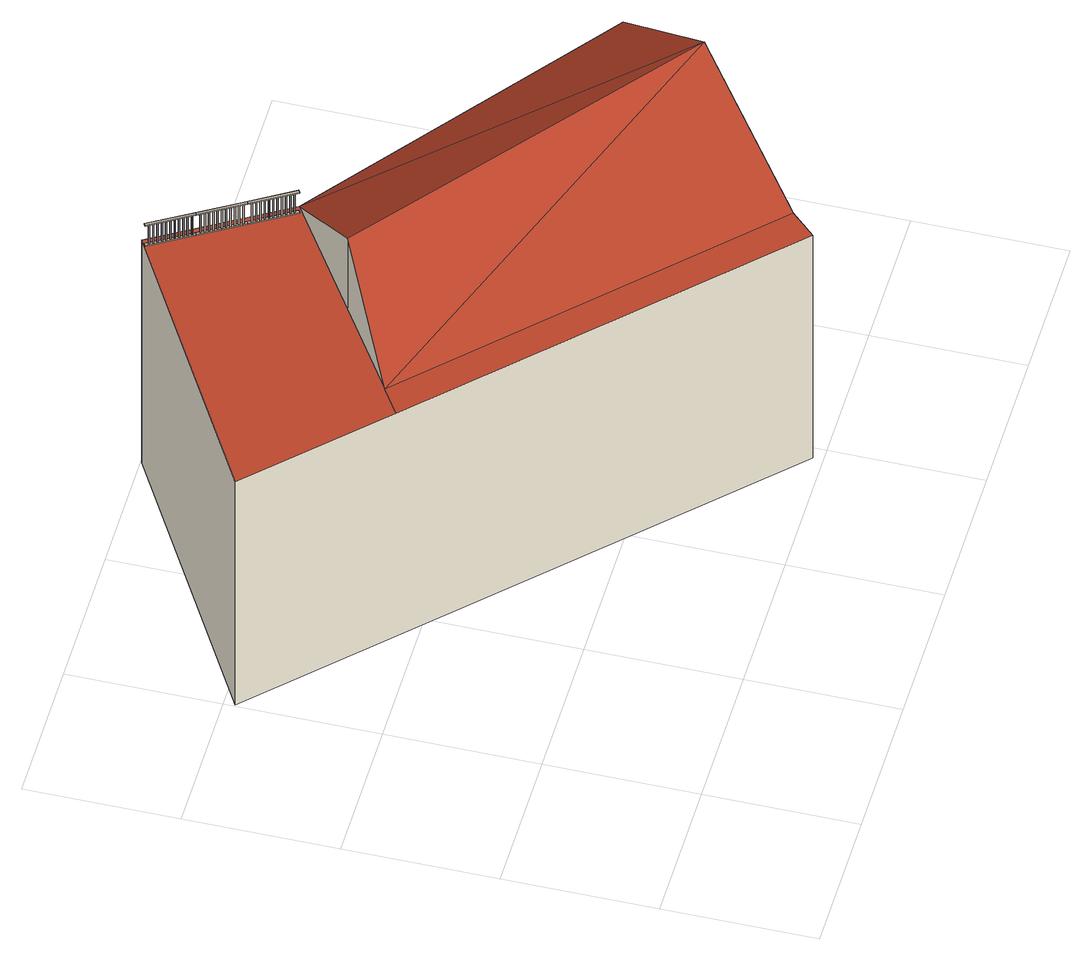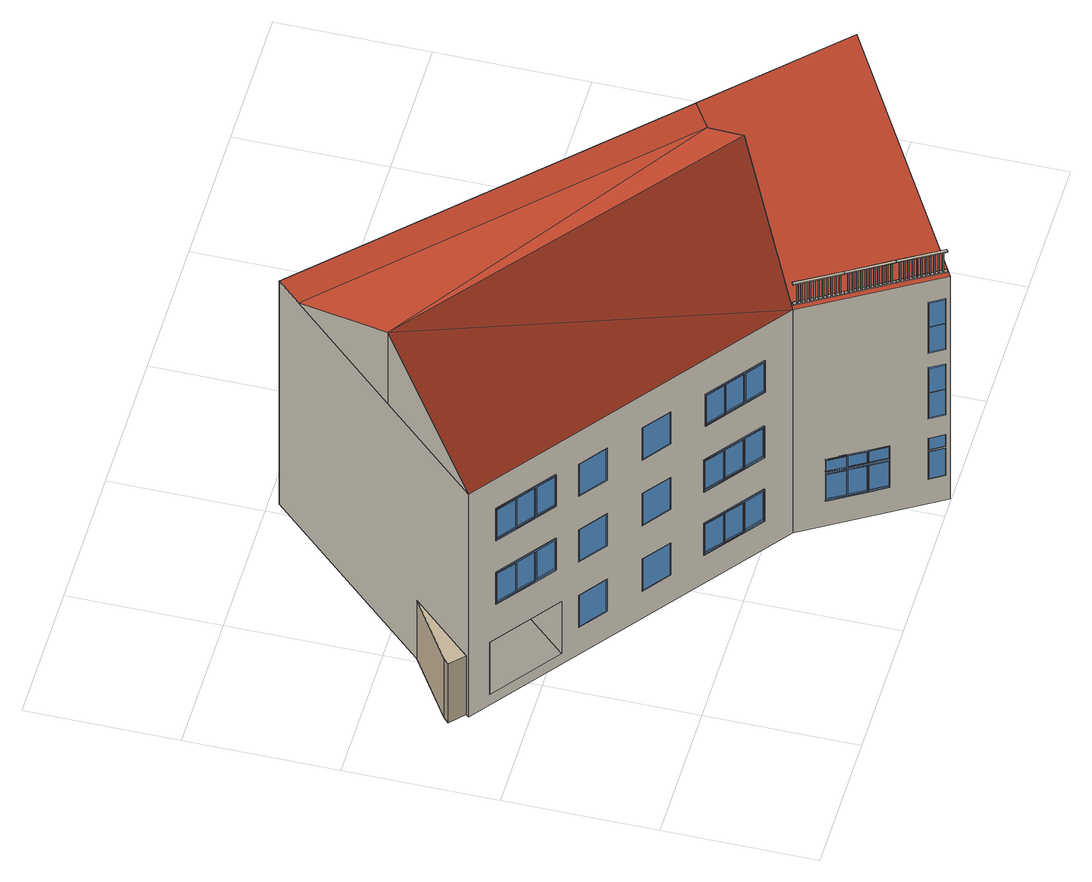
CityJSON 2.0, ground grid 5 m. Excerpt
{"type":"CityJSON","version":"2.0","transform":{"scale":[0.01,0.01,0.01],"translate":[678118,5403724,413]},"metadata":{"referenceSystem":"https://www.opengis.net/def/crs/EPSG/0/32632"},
"CityObjects":{
"building1":{"type":"Building","attributes":{"measuredHeight":12.81},"children":["building1-1","building1-2","building1-3","building1-4"],"geometry":[{"type":"MultiSurface","lod":"3","boundaries":[[[0,1,2]],[[1,0,3]],[[4,1,3]],[[1,4,5]],[[6,5,4,7]],[[8,7,4,9,0,10]],[[1,5,11]],[[3,0,9]],[[4,3,9]],[[12,13,6,7,8]],[[14,12,8,10]],[[15,16,17,18]],[[2,1,11]],[[13,19,2,11,5,6]],[[19,20,0,2],[21,22,16,15],[23,24,25,26],[27,28,29,30],[31,32,33,34],[35,36,37,38],[39,40,41,42],[43,44,45,46],[47,48,49,50],[51,52,53,54],[55,56,57,58],[59,60,61,62],[63,64,65,66]],[[21,67,68,22]],[[20,14,10,0],[69,70,71,72],[73,74,75,76],[77,78,79,80],[81,82,83,84],[85,86,87,88],[89,90,91,92]],[[93,94,95,96]],[[28,27,30,29],[94,93,96,95]],[[97,98,99,100]],[[43,46,45,44],[98,97,100,99]],[[101,102,103,104]],[[41,40,39,42],[102,101,104,103]],[[105,106,107,108]],[[24,23,26,25],[106,105,108,107]],[[109,110,111,112]],[[33,32,31,34],[110,109,112,111]],[[113,114,115,116]],[[38,37,36,35],[114,113,116,115]],[[117,118,119,120]],[[121,122,123,124],[125,126,127,128]],[[129,130,131,132]],[[133,134,135,60]],[[136,124,123,137]],[[138,132,131,139]],[[133,59,140,134]],[[140,59,141,142,62,143,144,145]],[[146,147,148,149]],[[149,148,150,151,152,153]],[[154,155,156,157]],[[158,154,157,153]],[[152,153,157,156]],[[159,155,154,158]],[[160,161,162,163],[155,156,157,154]],[[142,164,165,141]],[[149,153,158,159,152,151,166,146]],[[167,160,163,164]],[[168,161,160,167]],[[164,163,162,165]],[[151,150,169,166]],[[159,152,156,155]],[[165,162,161,168]],[[145,144,147,169]],[[169,147,146,166]],[[170,171,172,173]],[[174,175,176,177]],[[178,138,139,179]],[[180,181,182,183]],[[135,134,140,145,169,150,148,147,144,143,184],[185,118,176,175,172,171,117,186]],[[187,122,121,188]],[[171,176,118,117]],[[126,127,128,125]],[[173,174,177,170],[189,190,191,192]],[[184,61,60,135]],[[60,133,59,141,165,168,167,164,142,62,61],[137,187,188,183,193,194,180,136]],[[125,190,189,128]],[[195,132,129,178,138,196,120,119]],[[176,171,170,177]],[[194,197,181,180]],[[137,123,122,187]],[[196,186,117,120]],[[190,125,126,191]],[[183,182,198,193]],[[193,198,197,194]],[[188,121,124,136]],[[136,180,183,188]],[[119,118,185,195]],[[173,172,175,174]],[[197,198,182,181],[179,139,131,130]],[[128,189,192,127]],[[130,179,139,131]],[[184,143,62,61]],[[178,179,130,129]],[[195,185,186,196,138,132]],[[191,126,127,192]],[[199,200,201,202]],[[203,204,205,206],[207,208,209,210]],[[211,212,213,214]],[[215,216,217,48]],[[218,206,205,219]],[[220,214,213,221]],[[215,47,222,216]],[[222,47,223,224,50,225,226,227]],[[228,229,230,231]],[[231,230,232,233,234,235]],[[236,237,238,239]],[[240,236,239,235]],[[234,235,239,238]],[[241,237,236,240]],[[242,243,244,245],[237,238,239,236]],[[224,246,247,223]],[[231,235,240,241,234,233,248,228]],[[249,242,245,246]],[[250,243,242,249]],[[246,245,244,247]],[[233,232,251,248]],[[241,234,238,237]],[[247,244,243,250]],[[227,226,229,251]],[[251,229,228,248]],[[252,253,254,255]],[[256,257,258,259]],[[260,220,221,261]],[[262,263,264,265]],[[217,216,222,227,251,232,230,229,226,225,266],[267,200,258,257,254,253,199,268]],[[269,204,203,270]],[[253,258,200,199]],[[208,209,210,207]],[[255,256,259,252],[271,272,273,274]],[[266,49,48,217]],[[48,215,47,223,247,250,249,246,224,50,49],[219,269,270,265,275,276,262,218]],[[207,272,271,210]],[[277,214,211,260,220,278,202,201]],[[258,253,252,259]],[[276,279,263,262]],[[219,205,204,269]],[[278,268,199,202]],[[272,207,208,273]],[[265,264,280,275]],[[275,280,279,276]],[[270,203,206,218]],[[218,262,265,270]],[[201,200,267,277]],[[255,254,257,256]],[[279,280,264,263],[261,221,213,212]],[[210,271,274,209]],[[212,261,221,213]],[[266,225,50,49]],[[260,261,212,211]],[[277,267,268,278,220,214]],[[273,208,209,274]],[[281,282,283,284]],[[285,286,287,288],[289,290,291,292]],[[293,294,295,296]],[[297,298,299,70]],[[300,288,287,301]],[[302,296,295,303]],[[297,69,304,298]],[[304,69,305,306,72,307,308,309]],[[310,311,312,313]],[[313,312,314,315,316,317]],[[318,319,320,321]],[[322,318,321,317]],[[316,317,321,320]],[[323,319,318,322]],[[324,325,326,327],[319,320,321,318]],[[306,328,329,305]],[[313,317,322,323,316,315,330,310]],[[331,324,327,328]],[[332,325,324,331]],[[328,327,326,329]],[[315,314,333,330]],[[323,316,320,319]],[[329,326,325,332]],[[309,308,311,333]],[[333,311,310,330]],[[334,335,336,337]],[[338,339,340,341]],[[342,302,303,343]],[[344,345,346,347]],[[299,298,304,309,333,314,312,311,308,307,348],[349,282,340,339,336,335,281,350]],[[351,286,285,352]],[[335,340,282,281]],[[290,291,292,289]],[[337,338,341,334],[353,354,355,356]],[[348,71,70,299]],[[70,297,69,305,329,332,331,328,306,72,71],[301,351,352,347,357,358,344,300]],[[289,354,353,292]],[[359,296,293,342,302,360,284,283]],[[340,335,334,341]],[[358,361,345,344]],[[301,287,286,351]],[[360,350,281,284]],[[354,289,290,355]],[[347,346,362,357]],[[357,362,361,358]],[[352,285,288,300]],[[300,344,347,352]],[[283,282,349,359]],[[337,336,339,338]],[[361,362,346,345],[343,303,295,294]],[[292,353,356,291]],[[294,343,303,295]],[[348,307,72,71]],[[342,343,294,293]],[[359,349,350,360,302,296]],[[355,290,291,356]],[[363,364,365,366]],[[78,77,80,79],[364,363,366,365]],[[367,368,369,370]],[[87,86,85,88],[369,368,367,370],[371,372,373,374]],[[374,373,372,371]],[[375,376,377,378]],[[379,380,381,382],[383,384,385,386]],[[387,388,389,390]],[[391,392,393,75]],[[394,382,381,395]],[[396,390,389,397]],[[391,74,398,392]],[[398,74,399,400,73,401,402,403]],[[404,405,406,407]],[[407,406,408,409,410,411]],[[412,413,414,415]],[[416,412,415,411]],[[410,411,415,414]],[[417,413,412,416]],[[418,419,420,421],[413,414,415,412]],[[400,422,423,399]],[[407,411,416,417,410,409,424,404]],[[425,418,421,422]],[[426,419,418,425]],[[422,421,420,423]],[[409,408,427,424]],[[417,410,414,413]],[[423,420,419,426]],[[403,402,405,427]],[[427,405,404,424]],[[428,429,430,431]],[[432,433,434,435]],[[436,396,397,437]],[[438,439,440,441]],[[393,392,398,403,427,408,406,405,402,401,442],[443,376,434,433,430,429,375,444]],[[445,380,379,446]],[[429,434,376,375]],[[384,385,386,383]],[[431,432,435,428],[447,448,449,450]],[[442,76,75,393]],[[75,391,74,399,423,426,425,422,400,73,76],[395,445,446,441,451,452,438,394]],[[383,448,447,386]],[[453,390,387,436,396,454,378,377]],[[434,429,428,435]],[[452,455,439,438]],[[395,381,380,445]],[[454,444,375,378]],[[448,383,384,449]],[[441,440,456,451]],[[451,456,455,452]],[[446,379,382,394]],[[394,438,441,446]],[[377,376,443,453]],[[431,430,433,432]],[[455,456,440,439],[437,397,389,388]],[[386,447,450,385]],[[388,437,397,389]],[[442,401,73,76]],[[436,437,388,387]],[[453,443,444,454,396,390]],[[449,384,385,450]],[[457,458,459,460]],[[91,90,89,92],[459,458,457,460],[461,462,463,464]],[[464,463,462,461]],[[465,466,467,468]],[[469,470,471,472],[473,474,475,476]],[[477,478,479,480]],[[481,482,483,54]],[[484,472,471,485]],[[486,480,479,487]],[[481,53,488,482]],[[488,53,489,490,52,491,492,493]],[[494,495,496,497]],[[497,496,498,499,500,501]],[[502,503,504,505]],[[506,502,505,501]],[[500,501,505,504]],[[507,503,502,506]],[[508,509,510,511],[503,504,505,502]],[[490,512,513,489]],[[497,501,506,507,500,499,514,494]],[[515,508,511,512]],[[516,509,508,515]],[[512,511,510,513]],[[499,498,517,514]],[[507,500,504,503]],[[513,510,509,516]],[[493,492,495,517]],[[517,495,494,514]],[[518,519,520,521]],[[522,523,524,525]],[[526,486,487,527]],[[528,529,530,531]],[[483,482,488,493,517,498,496,495,492,491,532],[533,466,524,523,520,519,465,534]],[[535,470,469,536]],[[519,524,466,465]],[[474,475,476,473]],[[521,522,525,518],[537,538,539,540]],[[532,51,54,483]],[[54,481,53,489,513,516,515,512,490,52,51],[485,535,536,531,541,542,528,484]],[[473,538,537,476]],[[543,480,477,526,486,544,468,467]],[[524,519,518,525]],[[542,545,529,528]],[[485,471,470,535]],[[544,534,465,468]],[[538,473,474,539]],[[531,530,546,541]],[[541,546,545,542]],[[536,469,472,484]],[[484,528,531,536]],[[467,466,533,543]],[[521,520,523,522]],[[545,546,530,529],[527,487,479,478]],[[476,537,540,475]],[[478,527,487,479]],[[532,491,52,51]],[[526,527,478,477]],[[543,533,534,544,486,480]],[[539,474,475,540]],[[547,548,549,550]],[[551,552,553,554],[555,556,557,558]],[[559,560,561,562]],[[563,564,565,64]],[[566,554,553,567]],[[568,562,561,569]],[[563,63,570,564]],[[570,63,571,572,66,573,574,575]],[[576,577,578,579]],[[579,578,580,581,582,583]],[[584,585,586,587]],[[588,584,587,583]],[[582,583,587,586]],[[589,585,584,588]],[[590,591,592,593],[585,586,587,584]],[[572,594,595,571]],[[579,583,588,589,582,581,596,576]],[[597,590,593,594]],[[598,591,590,597]],[[594,593,592,595]],[[581,580,599,596]],[[589,582,586,585]],[[595,592,591,598]],[[575,574,577,599]],[[599,577,576,596]],[[600,601,602,603]],[[604,605,606,607]],[[608,568,569,609]],[[610,611,612,613]],[[565,564,570,575,599,580,578,577,574,573,614],[615,548,606,605,602,601,547,616]],[[617,552,551,618]],[[601,606,548,547]],[[556,557,558,555]],[[603,604,607,600],[619,620,621,622]],[[614,65,64,565]],[[64,563,63,571,595,598,597,594,572,66,65],[567,617,618,613,623,624,610,566]],[[555,620,619,558]],[[625,562,559,608,568,626,550,549]],[[606,601,600,607]],[[624,627,611,610]],[[567,553,552,617]],[[626,616,547,550]],[[620,555,556,621]],[[613,612,628,623]],[[623,628,627,624]],[[618,551,554,566]],[[566,610,613,618]],[[549,548,615,625]],[[603,602,605,604]],[[627,628,612,611],[609,569,561,560]],[[558,619,622,557]],[[560,609,569,561]],[[614,573,66,65]],[[608,609,560,559]],[[625,615,616,626,568,562]],[[621,556,557,622]],[[629,630,631,632]],[[633,634,635,636],[637,638,639,640]],[[641,642,643,644]],[[645,646,647,56]],[[648,636,635,649]],[[650,644,643,651]],[[645,55,652,646]],[[652,55,653,654,58,655,656,657]],[[658,659,660,661]],[[661,660,662,663,664,665]],[[666,667,668,669]],[[670,666,669,665]],[[664,665,669,668]],[[671,667,666,670]],[[672,673,674,675],[667,668,669,666]],[[654,676,677,653]],[[661,665,670,671,664,663,678,658]],[[679,672,675,676]],[[680,673,672,679]],[[676,675,674,677]],[[663,662,681,678]],[[671,664,668,667]],[[677,674,673,680]],[[657,656,659,681]],[[681,659,658,678]],[[682,683,684,685]],[[686,687,688,689]],[[690,650,651,691]],[[692,693,694,695]],[[647,646,652,657,681,662,660,659,656,655,696],[697,630,688,687,684,683,629,698]],[[699,634,633,700]],[[683,688,630,629]],[[638,639,640,637]],[[685,686,689,682],[701,702,703,704]],[[696,57,56,647]],[[56,645,55,653,677,680,679,676,654,58,57],[649,699,700,695,705,706,692,648]],[[637,702,701,640]],[[707,644,641,690,650,708,632,631]],[[688,683,682,689]],[[706,709,693,692]],[[649,635,634,699]],[[708,698,629,632]],[[702,637,638,703]],[[695,694,710,705]],[[705,710,709,706]],[[700,633,636,648]],[[648,692,695,700]],[[631,630,697,707]],[[685,684,687,686]],[[709,710,694,693],[691,651,643,642]],[[640,701,704,639]],[[642,691,651,643]],[[696,655,58,57]],[[690,691,642,641]],[[707,697,698,708,650,644]],[[703,638,639,704]],[[711,712,713,714]],[[82,81,84,83],[712,711,714,713]],[[14,20,19,13,12]],[[17,68,67,18]],[[18,67,21,15]],[[16,22,68,17]]],"semantics":{"surfaces":[{"type":"RoofSurface","klumMaterialClass":"Ceramic","klumMaterialIndex":"D105","materialUncertainty":0.5},{"type":"RoofSurface","materialUncertainty":1},{"type":"WallSurface","klumMaterialClass":"Plaster","klumMaterialIndex":"I101","materialUncertainty":0.3},{"type":"WallSurface"},{"type":"Window","@cityeditor:layer":"Unclassified.LoD3","frameMaterialClass":"Plastic","paneMaterialClass":"Glass","frameMaterialUncertainty":0.3},{"type":"Window","@cityeditor:layer":"WallSurface.LoD3","frameMaterialClass":"Plastic","paneMaterialClass":"Glass","frameMaterialUncertainty":0.3},{"type":"GroundSurface"},{"type":"WaterClosureSurface","materialUncertainty":1},{"type":"OuterCeilingSurface"},{"type":"OuterFloorSurface","klumMaterialClass":"Concrete","klumMaterialIndex":"E304","materialUncertainty":0.3}],"values":[0,0,0,0,0,1,2,3,3,3,3,2,2,2,2,2,2,4,4,4,4,4,4,4,4,4,4,4,4,5,5,5,5,5,5,5,5,5,5,5,5,5,5,5,5,5,5,5,5,5,5,5,5,5,5,5,5,5,5,5,5,5,5,5,5,5,5,5,5,5,5,5,5,5,5,5,5,5,5,5,5,5,5,5,5,5,5,5,5,5,5,5,5,5,5,5,5,5,5,5,5,5,5,5,5,5,5,5,5,5,5,5,5,5,5,5,5,5,5,5,5,5,5,5,5,5,5,5,5,5,5,5,5,5,5,5,5,5,5,5,5,5,5,5,5,5,5,5,5,5,5,5,5,5,5,5,5,5,5,5,5,5,5,5,5,5,5,5,5,5,5,5,5,5,5,5,5,5,5,5,5,5,5,5,5,5,5,5,5,5,5,5,5,5,5,5,5,4,4,4,4,4,5,5,5,5,5,5,5,5,5,5,5,5,5,5,5,5,5,5,5,5,5,5,5,5,5,5,5,5,5,5,5,5,5,5,5,5,5,5,5,5,5,5,5,5,5,5,5,5,5,5,5,5,5,5,5,5,4,4,4,5,5,5,5,5,5,5,5,5,5,5,5,5,5,5,5,5,5,5,5,5,5,5,5,5,5,5,5,5,5,5,5,5,5,5,5,5,5,5,5,5,5,5,5,5,5,5,5,5,5,5,5,5,5,5,5,5,5,5,5,5,5,5,5,5,5,5,5,5,5,5,5,5,5,5,5,5,5,5,5,5,5,5,5,5,5,5,5,5,5,5,5,5,5,5,5,5,5,5,5,5,5,5,5,5,5,5,5,5,5,5,5,5,5,5,5,5,5,5,5,5,5,5,5,5,5,5,5,5,5,5,5,5,5,5,5,5,5,5,5,5,5,5,5,5,5,5,5,5,5,5,5,5,5,5,5,5,5,5,5,5,5,5,5,5,5,5,5,4,4,6,7,8,9]}}]},
"building1-1":{"type":"BuildingInstallation","attributes":{"@cityeditor:layer":"Unclassified.LoD3","materialClass":"Metal","materialName":"Steel","materialUncertainty":0.5,"relationToConstruction":"outside"},"parents":["building1"],"geometry":[{"type":"MultiSurface","lod":"3","boundaries":[[[715,716,717,718]],[[715,716,719,720]],[[716,719,721,717]],[[722,723,724,725]],[[720,715,718,726]],[[717,718,726,721]],[[727,728,729,730]],[[731,732,733,734]],[[735,736,737,738]],[[736,731,734,737]],[[734,733,738,737],[739,740,741,742],[743,744,745,746],[747,748,749,750],[751,752,753,754],[755,756,757,758],[759,760,761,762],[763,764,765,766],[767,768,769,770],[771,772,773,774],[775,776,728,727],[716,715,720,719]],[[777,778,779,780]],[[744,743,777,778]],[[732,735,738,733]],[[732,731,736,735]],[[744,743,746,745]],[[741,740,781,782]],[[748,747,783,784]],[[740,739,785,781]],[[786,787,788,789]],[[789,788,790,791]],[[740,739,742,741]],[[748,747,750,749]],[[743,746,780,777]],[[750,749,792,793]],[[787,786,794,795],[781,785,796,782],[778,777,780,779],[784,783,793,792],[797,798,799,800],[801,802,803,804],[805,806,807,808],[809,810,811,812],[813,814,815,816],[723,722,725,724],[817,818,730,729],[718,717,721,726]],[[747,750,793,783]],[[752,751,754,753]],[[795,794,791,790]],[[752,751,798,797]],[[742,741,782,796]],[[785,781,782,796]],[[787,795,790,788]],[[751,754,799,798]],[[771,774,725,722]],[[746,745,779,780]],[[739,742,796,785]],[[745,744,778,779]],[[766,765,812,811]],[[783,784,792,793]],[[794,786,789,791]],[[749,748,784,792]],[[760,759,806,805]],[[755,758,803,802]],[[759,762,807,806]],[[757,756,801,804]],[[765,764,809,812]],[[764,763,766,765]],[[767,770,815,814]],[[774,773,724,725]],[[756,755,758,757]],[[806,805,808,807]],[[753,752,797,800]],[[776,775,818,817]],[[758,757,804,803]],[[772,771,722,723]],[[761,760,805,808]],[[769,768,813,816]],[[773,772,723,724]],[[775,727,730,818]],[[719,720,726,721]],[[754,753,800,799]],[[768,767,770,769]],[[764,763,810,809]],[[818,817,729,730]],[[728,776,817,729]],[[756,755,802,801]],[[770,769,816,815]],[[763,766,811,810]],[[762,761,808,807]],[[798,797,800,799]],[[776,775,727,728]],[[810,809,812,811]],[[814,813,816,815]],[[760,759,762,761]],[[772,771,774,773]],[[802,801,804,803]],[[768,767,814,813]]]}]},
"building1-2":{"type":"BuildingInstallation","attributes":{"klumMaterialClass":"Plaster","klumMaterialIndex":"I101","materialUncertainty":0.3,"relationToConstruction":"outside"},"parents":["building1"],"geometry":[{"type":"MultiSurface","lod":"3","boundaries":[[[819,820,821,822]],[[823,824,825,826]],[[826,820,819,823]],[[821,820,826,825]],[[819,822,827,828,824,823]],[[821,827,822]],[[825,824,828,821]],[[828,827,821]]]}]},
"building1-3":{"type":"BuildingInstallation","attributes":{"@cityeditor:layer":"Unclassified.LoD3","materialClass":"Metal","materialName":"Steel","materialUncertainty":0.5,"relationToConstruction":"outside"},"parents":["building1"],"geometry":[{"type":"MultiSurface","lod":"3","boundaries":[[[829,830,831,832]],[[829,830,833,834]],[[830,833,835,831]],[[836,837,838,839]],[[834,829,832,840]],[[831,832,840,835]],[[841,842,843,844]],[[732,845,846,733]],[[847,735,738,848]],[[735,732,733,738]],[[733,846,848,738],[849,850,851,852],[853,854,855,856],[857,858,859,860],[861,862,863,864],[865,866,867,868],[869,870,871,872],[873,874,875,876],[877,878,879,880],[881,882,883,884],[885,886,842,841],[830,829,834,833]],[[887,888,889,890]],[[854,853,887,888]],[[845,847,848,846]],[[845,732,735,847]],[[854,853,856,855]],[[851,850,891,892]],[[858,857,893,894]],[[850,849,895,891]],[[787,896,897,788]],[[788,897,898,790]],[[850,849,852,851]],[[858,857,860,859]],[[853,856,890,887]],[[860,859,899,900]],[[896,787,795,901],[891,895,902,892],[888,887,890,889],[894,893,900,899],[903,904,905,906],[907,908,909,910],[911,912,913,914],[915,916,917,918],[919,920,921,922],[837,836,839,838],[923,924,844,843],[832,831,835,840]],[[857,860,900,893]],[[862,861,864,863]],[[901,795,790,898]],[[862,861,904,903]],[[852,851,892,902]],[[895,891,892,902]],[[896,901,898,897]],[[861,864,905,904]],[[881,884,839,836]],[[856,855,889,890]],[[849,852,902,895]],[[855,854,888,889]],[[876,875,918,917]],[[893,894,899,900]],[[795,787,788,790]],[[859,858,894,899]],[[870,869,912,911]],[[865,868,909,908]],[[869,872,913,912]],[[867,866,907,910]],[[875,874,915,918]],[[874,873,876,875]],[[877,880,921,920]],[[884,883,838,839]],[[866,865,868,867]],[[912,911,914,913]],[[863,862,903,906]],[[886,885,924,923]],[[868,867,910,909]],[[882,881,836,837]],[[871,870,911,914]],[[879,878,919,922]],[[883,882,837,838]],[[885,841,844,924]],[[833,834,840,835]],[[864,863,906,905]],[[878,877,880,879]],[[874,873,916,915]],[[924,923,843,844]],[[842,886,923,843]],[[866,865,908,907]],[[880,879,922,921]],[[873,876,917,916]],[[872,871,914,913]],[[904,903,906,905]],[[886,885,841,842]],[[916,915,918,917]],[[920,919,922,921]],[[870,869,872,871]],[[882,881,884,883]],[[908,907,910,909]],[[878,877,920,919]]]}]},
"building1-4":{"type":"BuildingInstallation","attributes":{"@cityeditor:layer":"Unclassified.LoD3","materialClass":"Metal","materialName":"Steel","materialUncertainty":0.5,"relationToConstruction":"outside"},"parents":["building1"],"geometry":[{"type":"MultiSurface","lod":"3","boundaries":[[[925,926,927,928]],[[925,926,929,930]],[[926,929,931,927]],[[932,933,934,935]],[[930,925,928,936]],[[927,928,936,931]],[[937,938,939,940]],[[941,731,734,942]],[[736,943,944,737]],[[943,941,942,944]],[[942,734,737,944],[945,946,947,948],[949,950,951,952],[953,954,955,956],[957,958,959,960],[961,962,963,964],[965,966,967,968],[969,970,971,972],[973,974,975,976],[977,978,979,980],[981,982,938,937],[926,925,930,929]],[[983,984,985,986]],[[950,949,983,984]],[[731,736,737,734]],[[731,941,943,736]],[[950,949,952,951]],[[947,946,987,988]],[[954,953,989,990]],[[946,945,991,987]],[[992,786,789,993]],[[993,789,791,994]],[[946,945,948,947]],[[954,953,956,955]],[[949,952,986,983]],[[956,955,995,996]],[[786,992,997,794],[987,991,998,988],[984,983,986,985],[990,989,996,995],[999,1000,1001,1002],[1003,1004,1005,1006],[1007,1008,1009,1010],[1011,1012,1013,1014],[1015,1016,1017,1018],[933,932,935,934],[1019,1020,940,939],[928,927,931,936]],[[953,956,996,989]],[[958,957,960,959]],[[794,997,994,791]],[[958,957,1000,999]],[[948,947,988,998]],[[991,987,988,998]],[[786,794,791,789]],[[957,960,1001,1000]],[[977,980,935,932]],[[952,951,985,986]],[[945,948,998,991]],[[951,950,984,985]],[[972,971,1014,1013]],[[989,990,995,996]],[[997,992,993,994]],[[955,954,990,995]],[[966,965,1008,1007]],[[961,964,1005,1004]],[[965,968,1009,1008]],[[963,962,1003,1006]],[[971,970,1011,1014]],[[970,969,972,971]],[[973,976,1017,1016]],[[980,979,934,935]],[[962,961,964,963]],[[1008,1007,1010,1009]],[[959,958,999,1002]],[[982,981,1020,1019]],[[964,963,1006,1005]],[[978,977,932,933]],[[967,966,1007,1010]],[[975,974,1015,1018]],[[979,978,933,934]],[[981,937,940,1020]],[[929,930,936,931]],[[960,959,1002,1001]],[[974,973,976,975]],[[970,969,1012,1011]],[[1020,1019,939,940]],[[938,982,1019,939]],[[962,961,1004,1003]],[[976,975,1018,1017]],[[969,972,1013,1012]],[[968,967,1010,1009]],[[1000,999,1002,1001]],[[982,981,937,938]],[[1012,1011,1014,1013]],[[1016,1015,1018,1017]],[[966,965,968,967]],[[978,977,980,979]],[[1004,1003,1006,1005]],[[974,973,1016,1015]]]}]}
},
"vertices":[
[1184,1571,1019],[1875,483,1329],[2185,818,1019],[799,1318,1329],[505,1125,1019],[1535,115,1019],[1460,34,1019],[414,1066,1019],[9,1465,1019],[799,1318,1019],[925,1997,1019],[1875,483,1019],[9,1465,48],[1460,34,48],[925,1997,48],[2121,867,323],[2121,867,95],[1864,526,95],[1864,526,323],[2185,818,48],[1184,1571,48],[1898,1034,323],[1898,1034,95],[1846,1074,879],[1758,1140,879],[1758,1140,738],[1846,1074,738],[1846,1074,593],[1758,1140,593],[1758,1140,452],[1846,1074,452],[1649,1221,452],[1649,1221,593],[1561,1288,593],[1561,1288,452],[1561,1288,738],[1649,1221,738],[1649,1221,879],[1561,1288,879],[1846,1074,166],[1846,1074,307],[1758,1140,307],[1758,1140,166],[1561,1288,307],[1561,1288,166],[1649,1221,166],[1649,1221,307],[1268,1508,727],[1453,1369,727],[1453,1369,865],[1268,1508,865],[1457,1366,582],[1271,1506,582],[1271,1506,444],[1457,1366,444],[1271,1506,168],[1457,1366,168],[1457,1366,306],[1271,1506,306],[1914,1022,471],[2100,882,471],[2100,882,609],[1914,1022,609],[1914,1022,749],[2100,882,749],[2100,882,887],[1914,1022,887],[1608,718,323],[1608,718,95],[1024,1834,154],[1129,1661,154],[1129,1661,275],[1024,1834,275],[1024,1834,332],[1024,1834,280],[1129,1661,280],[1129,1661,332],[961,1938,332],[932,1985,332],[932,1985,281],[961,1938,281],[961,1938,275],[932,1985,275],[932,1985,154],[961,1938,154],[961,1938,417],[961,1938,641],[932,1985,641],[932,1985,417],[961,1938,703],[961,1938,926],[932,1985,926],[932,1985,703],[1843,1076,590],[1843,1076,456],[1761,1137,456],[1761,1137,590],[1646,1224,304],[1646,1224,170],[1564,1285,170],[1564,1285,304],[1843,1076,304],[1843,1076,170],[1761,1137,170],[1761,1137,304],[1843,1076,876],[1843,1076,742],[1761,1137,742],[1761,1137,876],[1646,1224,590],[1646,1224,456],[1564,1285,456],[1564,1285,590],[1646,1224,876],[1646,1224,742],[1564,1285,742],[1564,1285,876],[2033,920,475],[2033,920,604],[2034,922,604],[2034,922,475],[2035,928,475],[1977,971,475],[1977,971,604],[2035,928,604],[1979,970,481],[2033,929,481],[2033,929,599],[1979,970,599],[2036,921,599],[2039,925,599],[2095,883,599],[2093,878,599],[1977,975,471],[1971,967,471],[2094,874,471],[2037,930,604],[1979,973,604],[2093,878,481],[2095,883,481],[1908,1014,471],[1914,1022,475],[1914,1022,604],[1908,1014,609],[1908,1014,604],[1908,1014,475],[1912,1014,604],[1910,1012,604],[1968,968,604],[1970,971,604],[1968,968,475],[1970,971,475],[1970,971,481],[1970,971,599],[1916,1017,599],[1916,1017,481],[1972,975,481],[1972,975,599],[1913,1013,599],[1913,1013,481],[1974,974,604],[1974,974,475],[1915,1018,475],[1915,1018,604],[1916,1020,604],[1916,1020,475],[1912,1014,475],[1975,976,604],[1975,976,475],[1910,1012,475],[2032,924,475],[2031,921,475],[1973,965,475],[1974,967,475],[1974,967,604],[1973,965,604],[2031,921,604],[2032,924,604],[2036,921,481],[2039,925,481],[2039,928,604],[2037,926,604],[2037,926,475],[2039,928,475],[2094,874,609],[2091,876,604],[2091,876,475],[1979,973,475],[2037,930,475],[1976,966,599],[1976,966,481],[2030,925,481],[2030,925,599],[2098,883,475],[2098,883,604],[2093,878,604],[2093,878,475],[2097,882,604],[2097,882,475],[1386,1406,731],[1386,1406,861],[1388,1408,861],[1388,1408,731],[1389,1414,731],[1331,1457,731],[1331,1457,861],[1389,1414,861],[1333,1456,737],[1387,1415,737],[1387,1415,855],[1333,1456,855],[1390,1407,855],[1393,1411,855],[1449,1369,855],[1446,1364,855],[1331,1461,727],[1325,1453,727],[1447,1361,727],[1390,1416,861],[1333,1459,861],[1446,1364,737],[1449,1369,737],[1262,1500,727],[1268,1508,731],[1268,1508,861],[1262,1500,865],[1262,1500,861],[1262,1500,731],[1265,1501,861],[1264,1499,861],[1322,1455,861],[1324,1457,861],[1322,1455,731],[1324,1457,731],[1324,1457,737],[1324,1457,855],[1270,1503,855],[1270,1503,737],[1326,1461,737],[1326,1461,855],[1267,1499,855],[1267,1499,737],[1328,1460,861],[1328,1460,731],[1268,1505,731],[1268,1505,861],[1270,1507,861],[1270,1507,731],[1265,1501,731],[1329,1462,861],[1329,1462,731],[1264,1499,731],[1386,1410,731],[1385,1408,731],[1326,1451,731],[1328,1454,731],[1328,1454,861],[1326,1451,861],[1385,1408,861],[1386,1410,861],[1390,1407,737],[1393,1411,737],[1392,1414,861],[1391,1412,861],[1391,1412,731],[1392,1414,731],[1447,1361,865],[1445,1362,861],[1445,1362,731],[1333,1459,731],[1390,1416,731],[1330,1452,855],[1330,1452,737],[1384,1411,737],[1384,1411,855],[1452,1370,731],[1452,1370,861],[1446,1364,861],[1446,1364,731],[1450,1368,861],[1450,1368,731],[1086,1712,158],[1086,1712,271],[1089,1714,271],[1089,1714,158],[1092,1718,158],[1059,1772,158],[1059,1772,271],[1092,1718,271],[1060,1771,163],[1090,1720,163],[1090,1720,266],[1060,1771,266],[1089,1712,266],[1094,1715,266],[1126,1662,266],[1122,1659,266],[1060,1775,154],[1051,1770,154],[1121,1655,154],[1094,1720,271],[1061,1774,271],[1122,1659,163],[1126,1662,163],[1015,1829,154],[1024,1834,158],[1024,1834,271],[1015,1829,275],[1015,1829,271],[1015,1829,158],[1019,1829,271],[1016,1827,271],[1050,1773,271],[1052,1774,271],[1050,1773,158],[1052,1774,158],[1052,1774,163],[1052,1774,266],[1024,1830,266],[1024,1830,163],[1056,1777,163],[1056,1777,266],[1020,1827,266],[1020,1827,163],[1057,1776,271],[1057,1776,158],[1023,1831,158],[1023,1831,271],[1025,1833,271],[1025,1833,158],[1019,1829,158],[1059,1777,271],[1059,1777,158],[1016,1827,158],[1087,1716,158],[1085,1714,158],[1052,1769,158],[1054,1770,158],[1054,1770,271],[1052,1769,271],[1085,1714,271],[1087,1716,271],[1089,1712,163],[1094,1715,163],[1095,1718,271],[1093,1716,271],[1093,1716,158],[1095,1718,158],[1121,1655,275],[1120,1658,271],[1120,1658,158],[1061,1774,158],[1094,1720,158],[1055,1768,266],[1055,1768,163],[1086,1717,163],[1086,1717,266],[1129,1662,158],[1129,1662,271],[1122,1659,271],[1122,1659,158],[1126,1661,271],[1126,1661,158],[960,1940,331],[960,1940,283],[933,1983,283],[933,1983,331],[960,1940,635],[960,1940,533],[933,1983,533],[933,1983,635],[960,1940,423],[960,1940,529],[933,1983,529],[933,1983,423],[1086,1712,281],[1086,1712,331],[1089,1714,331],[1089,1714,281],[1092,1718,281],[1059,1772,281],[1059,1772,331],[1092,1718,331],[1060,1771,283],[1090,1720,283],[1090,1720,329],[1060,1771,329],[1089,1712,329],[1094,1715,329],[1126,1662,329],[1122,1659,329],[1060,1775,280],[1051,1770,280],[1121,1655,280],[1094,1720,331],[1061,1774,331],[1122,1659,283],[1126,1662,283],[1015,1829,280],[1024,1834,281],[1024,1834,331],[1015,1829,332],[1015,1829,331],[1015,1829,281],[1019,1829,331],[1016,1827,331],[1050,1773,331],[1052,1774,331],[1050,1773,281],[1052,1774,281],[1052,1774,283],[1052,1774,329],[1024,1830,329],[1024,1830,283],[1056,1777,283],[1056,1777,329],[1020,1827,329],[1020,1827,283],[1057,1776,331],[1057,1776,281],[1023,1831,281],[1023,1831,331],[1025,1833,331],[1025,1833,281],[1019,1829,281],[1059,1777,331],[1059,1777,281],[1016,1827,281],[1087,1716,281],[1085,1714,281],[1052,1769,281],[1054,1770,281],[1054,1770,331],[1052,1769,331],[1085,1714,331],[1087,1716,331],[1089,1712,283],[1094,1715,283],[1095,1718,331],[1093,1716,331],[1093,1716,281],[1095,1718,281],[1121,1655,332],[1120,1658,331],[1120,1658,281],[1061,1774,281],[1094,1720,281],[1055,1768,329],[1055,1768,283],[1086,1717,283],[1086,1717,329],[1129,1662,281],[1129,1662,331],[1122,1659,331],[1122,1659,281],[1126,1661,331],[1126,1661,281],[960,1940,921],[960,1940,819],[933,1983,819],[933,1983,921],[960,1940,709],[960,1940,815],[933,1983,815],[933,1983,709],[1390,1404,449],[1390,1404,578],[1391,1406,578],[1391,1406,449],[1392,1411,449],[1334,1455,449],[1334,1455,578],[1392,1411,578],[1336,1454,454],[1390,1413,454],[1390,1413,572],[1336,1454,572],[1393,1405,572],[1396,1409,572],[1452,1366,572],[1450,1362,572],[1334,1458,444],[1328,1450,444],[1451,1358,444],[1394,1413,578],[1336,1457,578],[1450,1362,454],[1452,1366,454],[1265,1498,444],[1271,1506,449],[1271,1506,578],[1265,1498,582],[1265,1498,578],[1265,1498,449],[1269,1498,578],[1267,1496,578],[1325,1452,578],[1327,1454,578],[1325,1452,449],[1327,1454,449],[1327,1454,454],[1327,1454,572],[1273,1501,572],[1273,1501,454],[1329,1459,454],[1329,1459,572],[1270,1497,572],[1270,1497,454],[1331,1458,578],[1331,1458,449],[1272,1502,449],[1272,1502,578],[1273,1504,578],[1273,1504,449],[1269,1498,449],[1332,1460,578],[1332,1460,449],[1267,1496,449],[1389,1407,449],[1388,1405,449],[1330,1449,449],[1331,1451,449],[1331,1451,578],[1330,1449,578],[1388,1405,578],[1389,1407,578],[1393,1405,454],[1396,1409,454],[1396,1412,578],[1394,1410,578],[1394,1410,449],[1396,1412,449],[1451,1358,582],[1448,1360,578],[1448,1360,449],[1336,1457,449],[1394,1413,449],[1333,1450,572],[1333,1450,454],[1387,1409,454],[1387,1409,572],[1455,1367,449],[1455,1367,578],[1450,1362,578],[1450,1362,449],[1453,1365,578],[1453,1365,449],[2033,920,753],[2033,920,883],[2034,922,883],[2034,922,753],[2035,928,753],[1977,971,753],[1977,971,883],[2035,928,883],[1979,970,759],[2033,929,759],[2033,929,877],[1979,970,877],[2036,921,877],[2039,925,877],[2095,883,877],[2093,878,877],[1977,975,749],[1971,967,749],[2094,874,749],[2037,930,883],[1979,973,883],[2093,878,759],[2095,883,759],[1908,1014,749],[1914,1022,753],[1914,1022,883],[1908,1014,887],[1908,1014,883],[1908,1014,753],[1912,1014,883],[1910,1012,883],[1968,968,883],[1970,971,883],[1968,968,753],[1970,971,753],[1970,971,759],[1970,971,877],[1916,1017,877],[1916,1017,759],[1972,975,759],[1972,975,877],[1913,1013,877],[1913,1013,759],[1974,974,883],[1974,974,753],[1915,1018,753],[1915,1018,883],[1916,1020,883],[1916,1020,753],[1912,1014,753],[1975,976,883],[1975,976,753],[1910,1012,753],[2032,924,753],[2031,921,753],[1973,965,753],[1974,967,753],[1974,967,883],[1973,965,883],[2031,921,883],[2032,924,883],[2036,921,759],[2039,925,759],[2039,928,883],[2037,926,883],[2037,926,753],[2039,928,753],[2094,874,887],[2091,876,883],[2091,876,753],[1979,973,753],[2037,930,753],[1976,966,877],[1976,966,759],[2030,925,759],[2030,925,877],[2098,883,753],[2098,883,883],[2093,878,883],[2093,878,753],[2097,882,883],[2097,882,753],[1390,1404,172],[1390,1404,302],[1391,1406,302],[1391,1406,172],[1392,1411,172],[1334,1455,172],[1334,1455,302],[1392,1411,302],[1336,1454,178],[1390,1413,178],[1390,1413,296],[1336,1454,296],[1393,1405,296],[1396,1409,296],[1452,1366,296],[1450,1362,296],[1334,1458,168],[1328,1450,168],[1451,1358,168],[1394,1413,302],[1336,1457,302],[1450,1362,178],[1452,1366,178],[1265,1498,168],[1271,1506,172],[1271,1506,302],[1265,1498,306],[1265,1498,302],[1265,1498,172],[1269,1498,302],[1267,1496,302],[1325,1452,302],[1327,1454,302],[1325,1452,172],[1327,1454,172],[1327,1454,178],[1327,1454,296],[1273,1501,296],[1273,1501,178],[1329,1459,178],[1329,1459,296],[1270,1497,296],[1270,1497,178],[1331,1458,302],[1331,1458,172],[1272,1502,172],[1272,1502,302],[1273,1504,302],[1273,1504,172],[1269,1498,172],[1332,1460,302],[1332,1460,172],[1267,1496,172],[1389,1407,172],[1388,1405,172],[1330,1449,172],[1331,1451,172],[1331,1451,302],[1330,1449,302],[1388,1405,302],[1389,1407,302],[1393,1405,178],[1396,1409,178],[1396,1412,302],[1394,1410,302],[1394,1410,172],[1396,1412,172],[1451,1358,306],[1448,1360,302],[1448,1360,172],[1336,1457,172],[1394,1413,172],[1333,1450,296],[1333,1450,178],[1387,1409,178],[1387,1409,296],[1455,1367,172],[1455,1367,302],[1450,1362,302],[1450,1362,172],[1453,1365,302],[1453,1365,172],[960,1940,272],[960,1940,157],[933,1983,157],[933,1983,272],
[995,1833,1023],[997,1830,1023],[997,1830,1106],[995,1833,1106],[1000,1832,1023],[998,1835,1023],[1000,1832,1106],[1011,1807,1106],[1009,1810,1106],[1012,1812,1106],[1014,1809,1106],[998,1835,1106],[1007,1820,1023],[1005,1823,1023],[1005,1823,1106],[1007,1820,1106],[1079,1707,1019],[994,1846,1019],[994,1846,1023],[1079,1707,1023],[986,1842,1019],[1071,1703,1019],[1071,1703,1023],[986,1842,1023],[1067,1714,1023],[1065,1717,1023],[1069,1719,1023],[1070,1716,1023],[1053,1737,1023],[1051,1740,1023],[1055,1742,1023],[1056,1739,1023],[1060,1726,1023],[1058,1729,1023],[1062,1731,1023],[1063,1728,1023],[1046,1749,1023],[1044,1752,1023],[1047,1754,1023],[1049,1751,1023],[1039,1761,1023],[1037,1763,1023],[1040,1765,1023],[1042,1762,1023],[1032,1772,1023],[1030,1775,1023],[1033,1777,1023],[1035,1774,1023],[1025,1784,1023],[1023,1787,1023],[1026,1788,1023],[1028,1786,1023],[1018,1795,1023],[1016,1798,1023],[1019,1800,1023],[1021,1797,1023],[1011,1807,1023],[1009,1810,1023],[1012,1812,1023],[1014,1809,1023],[1004,1818,1023],[1002,1821,1023],[1053,1737,1106],[1051,1740,1106],[1055,1742,1106],[1056,1739,1106],[1065,1717,1106],[1069,1719,1106],[1060,1726,1106],[1058,1729,1106],[1067,1714,1106],[1079,1707,1106],[994,1846,1106],[994,1846,1110],[1079,1707,1110],[986,1842,1110],[1071,1703,1110],[1062,1731,1106],[1063,1728,1106],[1071,1703,1106],[986,1842,1106],[1070,1716,1106],[1044,1752,1106],[1046,1749,1106],[1049,1751,1106],[1047,1754,1106],[1037,1763,1106],[1039,1761,1106],[1042,1762,1106],[1040,1765,1106],[1030,1775,1106],[1032,1772,1106],[1035,1774,1106],[1033,1777,1106],[1023,1787,1106],[1025,1784,1106],[1028,1786,1106],[1026,1788,1106],[1016,1798,1106],[1018,1795,1106],[1021,1797,1106],[1019,1800,1106],[1002,1821,1106],[1004,1818,1106],
[2176,808,48],[2224,764,48],[2208,747,48],[2160,792,48],[2176,808,304],[1986,603,304],[2208,747,304],[2224,764,304],[2033,654,48],[1986,603,48],
[910,1972,1023],[912,1969,1023],[912,1969,1106],[910,1972,1106],[915,1971,1023],[914,1974,1023],[915,1971,1106],[926,1946,1106],[925,1949,1106],[928,1951,1106],[930,1948,1106],[914,1974,1106],[922,1959,1023],[921,1962,1023],[921,1962,1106],[922,1959,1106],[910,1986,1019],[910,1986,1023],[902,1981,1019],[902,1981,1023],[983,1853,1023],[981,1856,1023],[984,1858,1023],[986,1855,1023],[969,1876,1023],[967,1879,1023],[970,1881,1023],[972,1878,1023],[976,1865,1023],[974,1868,1023],[977,1870,1023],[979,1867,1023],[961,1888,1023],[960,1891,1023],[963,1893,1023],[965,1890,1023],[954,1900,1023],[953,1903,1023],[956,1904,1023],[958,1901,1023],[947,1911,1023],[946,1914,1023],[949,1916,1023],[951,1913,1023],[940,1923,1023],[939,1926,1023],[942,1928,1023],[944,1925,1023],[933,1934,1023],[932,1937,1023],[935,1939,1023],[937,1936,1023],[926,1946,1023],[925,1949,1023],[928,1951,1023],[930,1948,1023],[919,1958,1023],[917,1960,1023],[969,1876,1106],[967,1879,1106],[970,1881,1106],[972,1878,1106],[981,1856,1106],[984,1858,1106],[976,1865,1106],[974,1868,1106],[983,1853,1106],[910,1986,1106],[910,1986,1110],[902,1981,1110],[977,1870,1106],[979,1867,1106],[902,1981,1106],[986,1855,1106],[960,1891,1106],[961,1888,1106],[965,1890,1106],[963,1893,1106],[953,1903,1106],[954,1900,1106],[958,1901,1106],[956,1904,1106],[946,1914,1106],[947,1911,1106],[951,1913,1106],[949,1916,1106],[939,1926,1106],[940,1923,1106],[944,1925,1106],[942,1928,1106],[932,1937,1106],[933,1934,1106],[937,1936,1106],[935,1939,1106],[917,1960,1106],[919,1958,1106],
[1079,1694,1023],[1081,1691,1023],[1081,1691,1106],[1079,1694,1106],[1084,1693,1023],[1083,1696,1023],[1084,1693,1106],[1095,1668,1106],[1094,1671,1106],[1097,1673,1106],[1099,1670,1106],[1083,1696,1106],[1092,1681,1023],[1090,1684,1023],[1090,1684,1106],[1092,1681,1106],[1164,1568,1019],[1164,1568,1023],[1155,1563,1019],[1155,1563,1023],[1152,1575,1023],[1150,1578,1023],[1153,1580,1023],[1155,1577,1023],[1138,1598,1023],[1136,1601,1023],[1139,1603,1023],[1141,1600,1023],[1145,1587,1023],[1143,1589,1023],[1146,1592,1023],[1148,1589,1023],[1131,1610,1023],[1129,1613,1023],[1132,1615,1023],[1134,1612,1023],[1123,1621,1023],[1122,1624,1023],[1125,1626,1023],[1127,1623,1023],[1116,1633,1023],[1115,1636,1023],[1118,1638,1023],[1120,1635,1023],[1109,1645,1023],[1108,1647,1023],[1111,1649,1023],[1113,1646,1023],[1102,1656,1023],[1101,1659,1023],[1104,1661,1023],[1106,1658,1023],[1095,1668,1023],[1094,1671,1023],[1097,1673,1023],[1099,1670,1023],[1088,1679,1023],[1086,1682,1023],[1138,1598,1106],[1136,1601,1106],[1139,1603,1106],[1141,1600,1106],[1150,1578,1106],[1153,1580,1106],[1145,1587,1106],[1143,1589,1106],[1152,1575,1106],[1164,1568,1106],[1164,1568,1110],[1155,1563,1110],[1146,1592,1106],[1148,1589,1106],[1155,1563,1106],[1155,1577,1106],[1129,1613,1106],[1131,1610,1106],[1134,1612,1106],[1132,1615,1106],[1122,1624,1106],[1123,1621,1106],[1127,1623,1106],[1125,1626,1106],[1115,1636,1106],[1116,1633,1106],[1120,1635,1106],[1118,1638,1106],[1108,1647,1106],[1109,1645,1106],[1113,1646,1106],[1111,1649,1106],[1101,1659,1106],[1102,1656,1106],[1106,1658,1106],[1104,1661,1106],[1086,1682,1106],[1088,1679,1106]
]}
